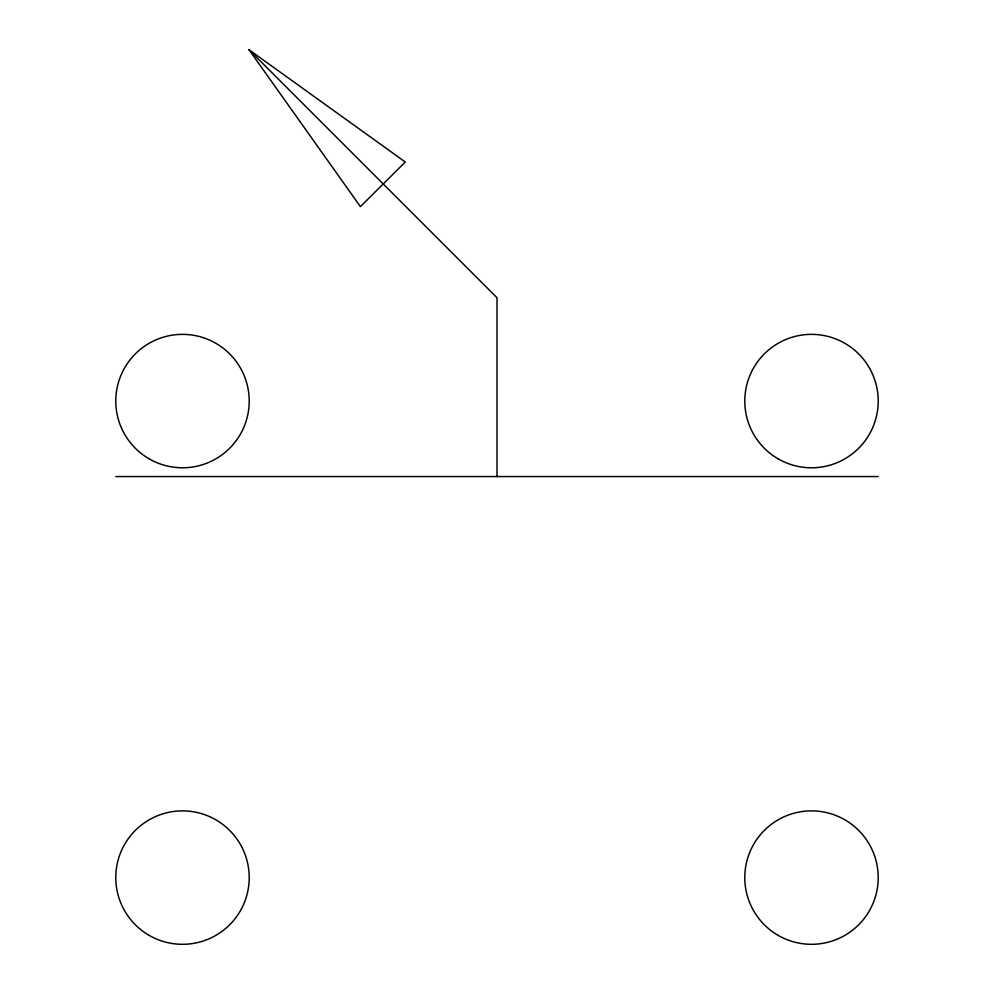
<?xml version="1.0" encoding="UTF-8"?>
<svg xmlns="http://www.w3.org/2000/svg" width="994" height="994" viewBox="0 0 994 994"><rect width="100%" height="100%" fill="white"/><g stroke="black" fill="none" stroke-linecap="round" stroke-linejoin="round"><path stroke-width="1.49" d="M115.789 476.561L878.211 476.561M248.972 49.7L405.291 162.01L360.412 206.64L248.972 49.7L497 297.728L497 476.561M149.137 458.843A66.71 66.71 0 0 0 249.208 401.067A66.71 66.71 0 0 0 149.137 343.303A66.71 66.71 0 0 0 149.137 458.843M778.14 458.843A66.71 66.71 0 0 0 878.211 401.067A66.71 66.71 0 0 0 778.14 343.303A66.71 66.71 0 0 0 778.14 458.843M149.137 935.366A66.71 66.71 0 0 0 249.208 877.59A66.71 66.71 0 0 0 149.137 819.814A66.71 66.71 0 0 0 149.137 935.366M778.14 935.366A66.71 66.71 0 0 0 878.211 877.59A66.71 66.71 0 0 0 778.14 819.814A66.71 66.71 0 0 0 778.14 935.366"/></g></svg>
